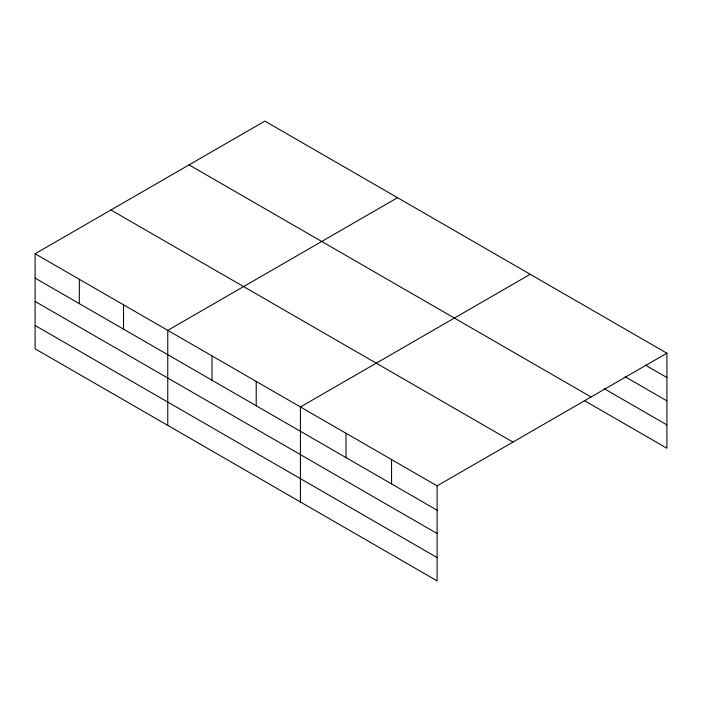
<?xml version="1.0" encoding="UTF-8"?>
<svg xmlns="http://www.w3.org/2000/svg" width="702" height="702" viewBox="0 0 702 702"><rect width="100%" height="100%" fill="white"/><g stroke="black" fill="none" stroke-linecap="round" stroke-linejoin="round"><path stroke-width="1.05" d="M35.1 253.764L437.118 485.872L437.118 580.896L35.1 348.797L35.1 253.764L264.882 121.104L666.9 353.203L666.9 448.236L584.318 400.561M397.551 197.692L167.769 330.361L167.769 425.386M530.212 274.289L300.43 406.949L300.43 501.983M437.118 485.872L666.9 353.203M645.068 364.935L666.9 377.536M625.131 376.755L666.9 400.868M604.255 388.732L666.9 424.903M189.057 164.882L591.075 396.981M110.925 209.986L512.943 442.093M35.1 278.097L437.118 510.205M35.1 301.43L437.118 533.529M35.1 325.465L437.118 557.572M391.558 459.564L391.558 483.897M345.998 433.257L345.998 457.59M256.212 381.423L256.212 405.756M211.986 355.888L211.986 380.221M123.543 304.826L123.543 329.159M79.326 279.299L79.326 303.633"/></g></svg>
